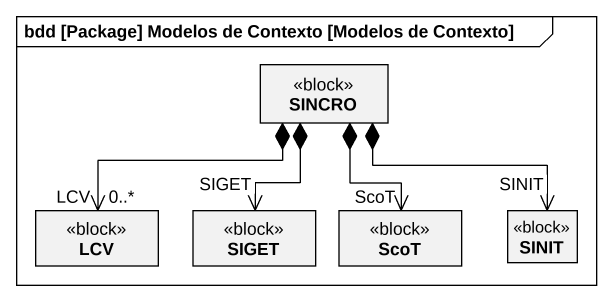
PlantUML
@startuml
mainframe bdd [Package] Modelos de Contexto [Modelos de Contexto]
hide circle
hide empty members
class SINCRO <<block>>
class LCV <<block>>
class SIGET <<block>>
class ScoT <<block>>
class SINIT <<block>>
SINCRO *--> "LCV\n0..*" LCV
SINCRO *--> "SIGET" SIGET
SINCRO *--> "ScoT" ScoT
SINCRO *--> "SINIT" SINIT
@enduml
